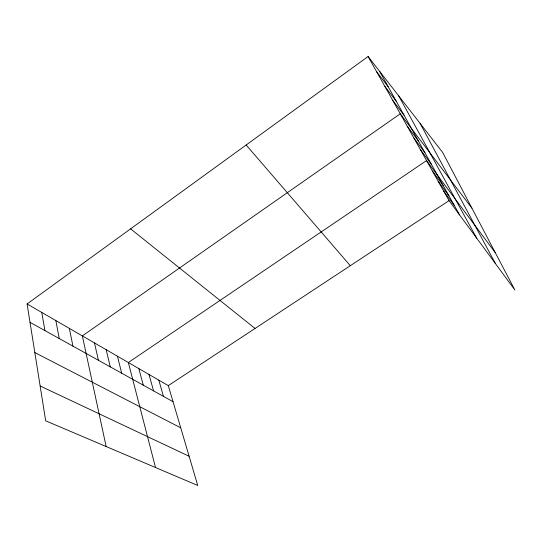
<?xml version="1.0" encoding="UTF-8"?>
<svg xmlns="http://www.w3.org/2000/svg" width="542" height="542" viewBox="0 0 542 542"><rect width="100%" height="100%" fill="white"/><g stroke="black" fill="none" stroke-linecap="round" stroke-linejoin="round"><path stroke-width="0.81" d="M27.1 303.954L168.298 385.633L197.735 485.483L45.684 420.822L27.1 303.954L368.093 56.517L442.631 152.39L514.9 290.031L449.054 200.628L368.093 56.517M168.298 385.633L449.054 200.628M40.142 385.972L189.124 456.256M34.83 352.571L180.737 427.814M30.02 322.334L173.034 401.69M130.608 228.846L255.038 328.472M246.163 144.999L350.301 265.702M376.697 71.835L388.174 86.693M384.908 86.449L396.31 101.307M392.76 100.419L404.075 115.25M471.933 208.196L400.267 113.786L82.35 335.911L106.144 446.533M407.245 126.211L418.39 140.961M413.946 138.129L424.996 152.83M420.375 149.578L431.337 164.219M495.3 252.708L426.554 160.581L128.339 362.517L155.52 467.529M432.502 171.17L443.281 185.662M438.227 181.353L448.911 195.77M443.735 191.17L454.325 205.506M379.644 71.375L459.548 214.876M398.783 95.988L476.696 238.162M420.131 123.447L495.483 263.663M158.806 380.138L163.46 396.378M148.996 374.468L153.555 390.884M138.847 368.594L143.298 385.193M117.458 356.223L121.679 373.194M106.178 349.698L110.263 366.859M94.484 342.93L98.42 360.288M69.356 328.398L72.946 346.155M55.84 320.579L59.227 338.54M41.768 312.436L44.932 330.606"/></g></svg>
